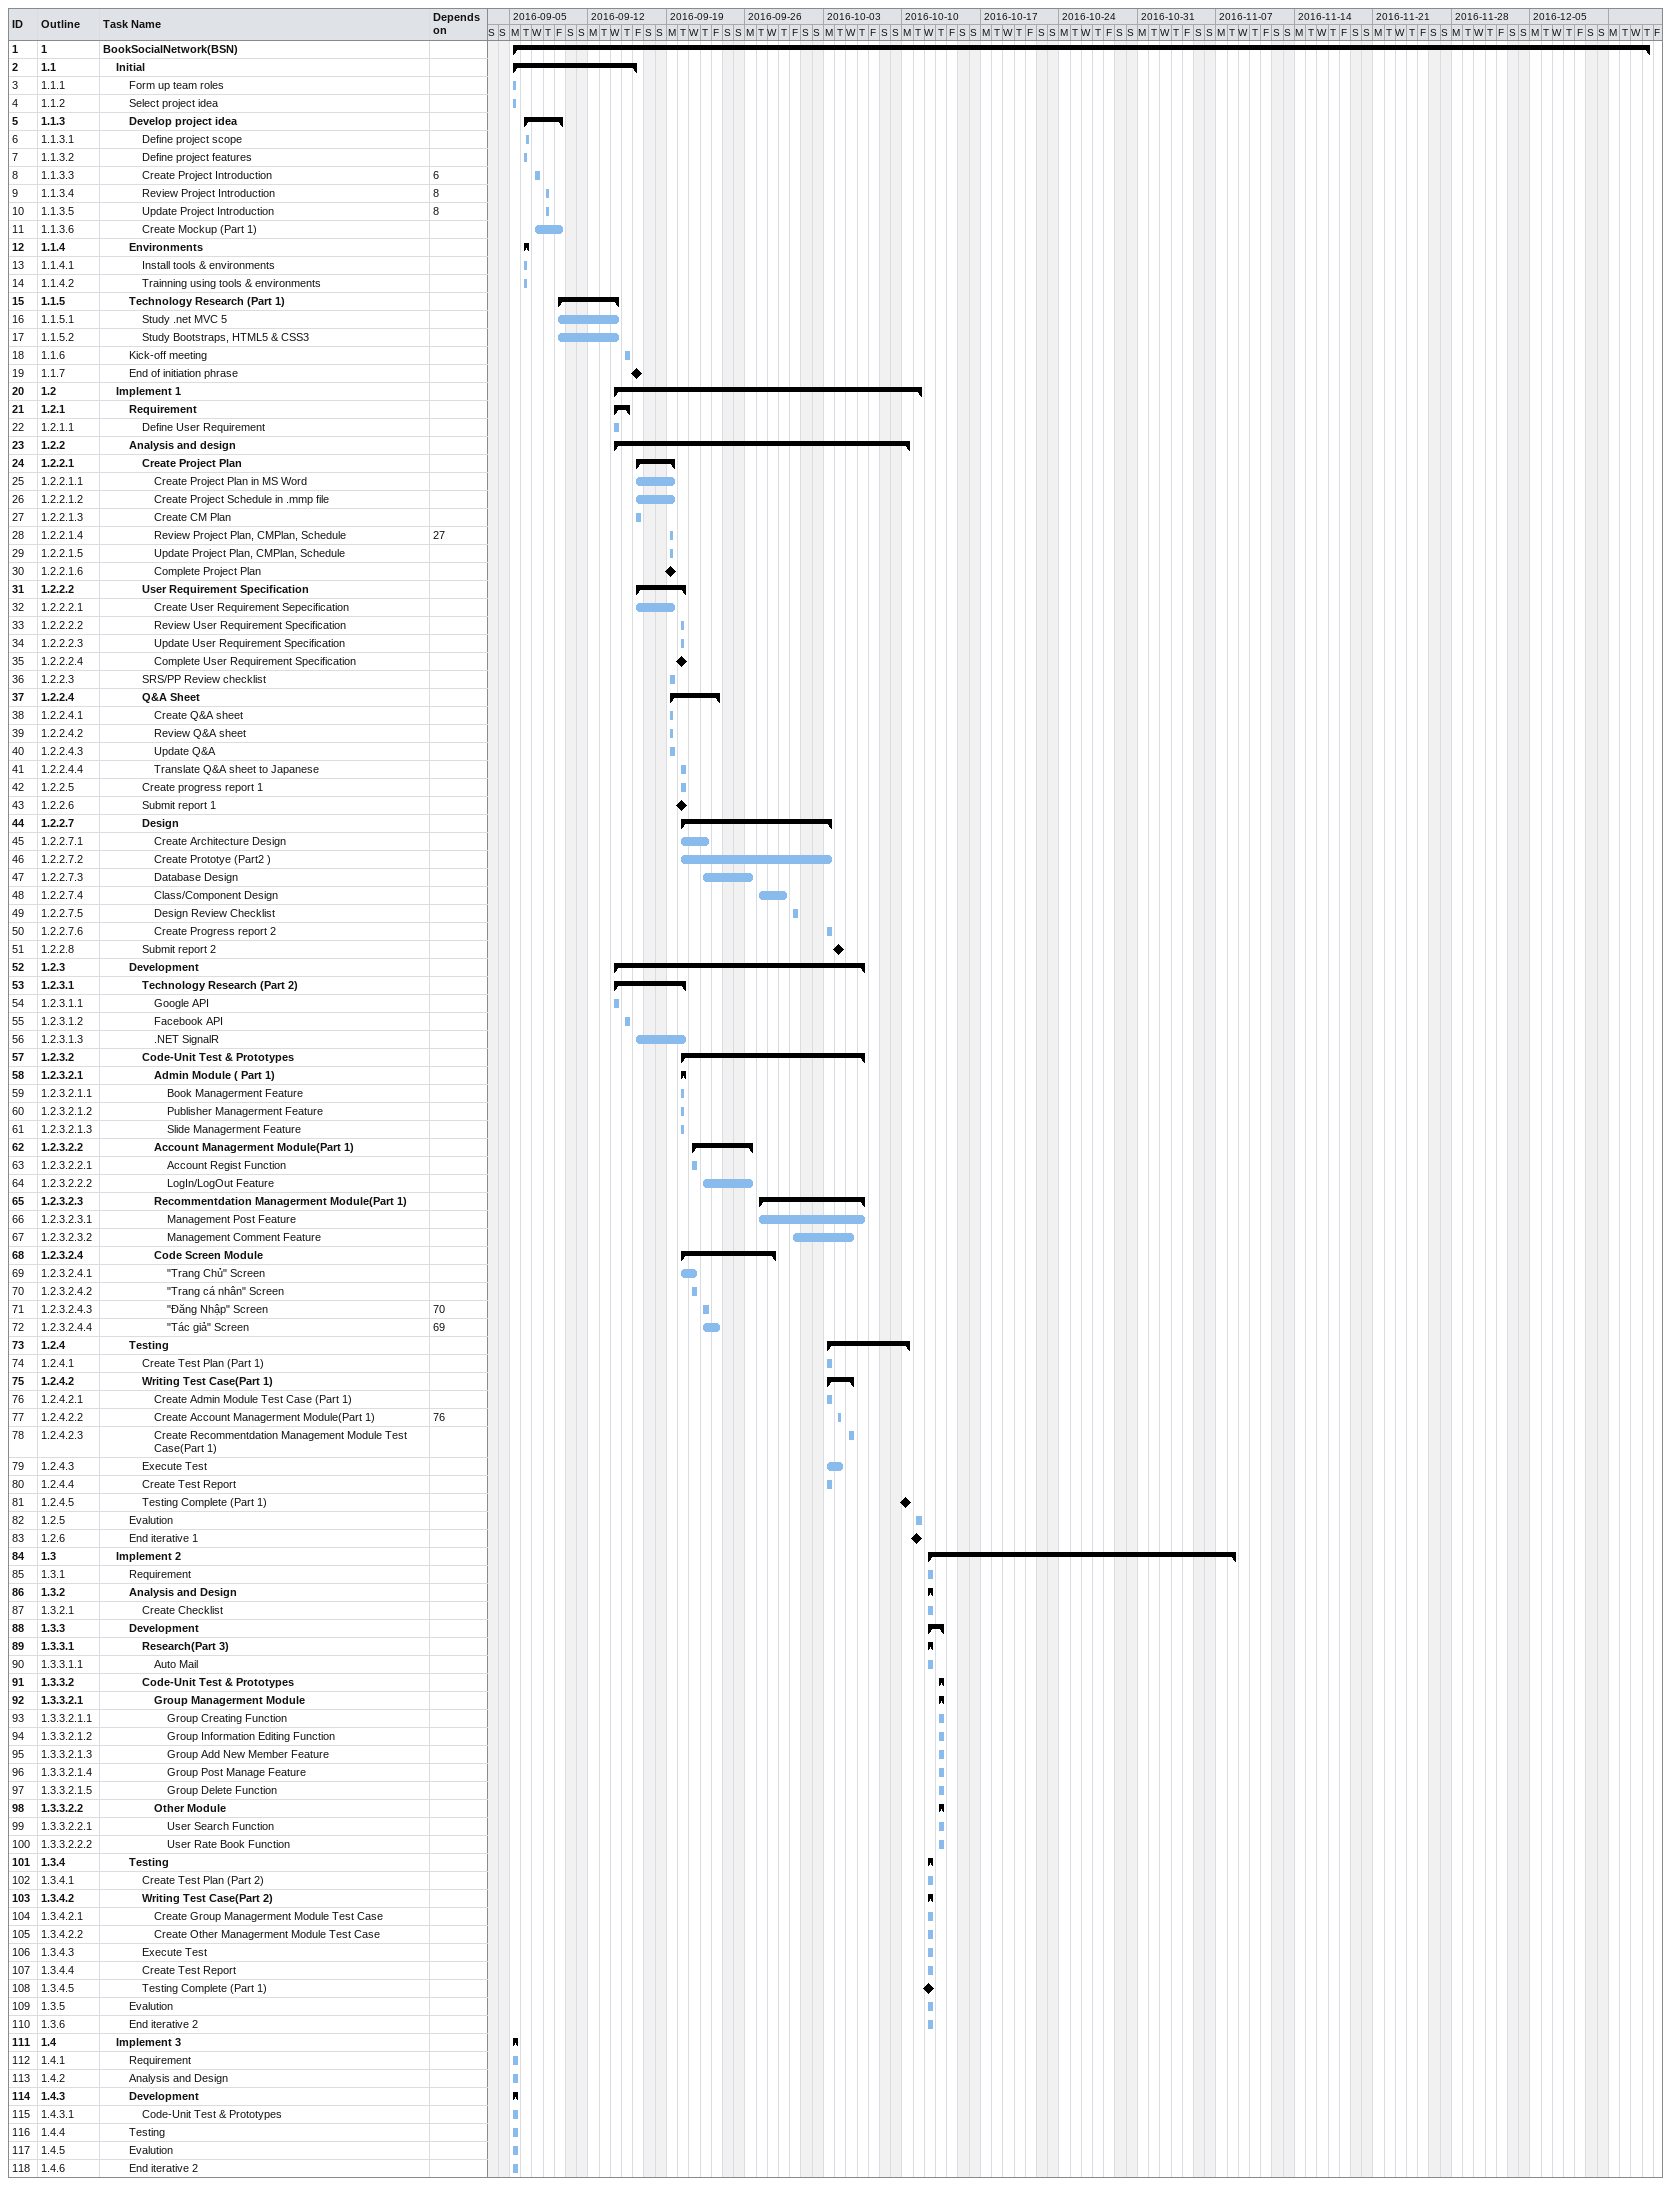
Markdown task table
| ID | WBS | Task | Start | Finish | Predecessors |
|---|---|---|---|---|---|
| 1 | 1 | **BookSocialNetwork(BSN)** | 2016-09-05 | 2016-12-15 |  |
| 2 | 1.1 | **Initial** | 2016-09-05 | 2016-09-16 |  |
| 3 | 1.1.1 | Form up team roles | 2016-09-05 | 2016-09-05 |  |
| 4 | 1.1.2 | Select project idea | 2016-09-05 | 2016-09-05 |  |
| 5 | 1.1.3 | **Develop project idea** | 2016-09-06 | 2016-09-09 |  |
| 6 | 1.1.3.1 | Define project scope | 2016-09-06 | 2016-09-06 |  |
| 7 | 1.1.3.2 | Define project features | 2016-09-06 | 2016-09-06 |  |
| 8 | 1.1.3.3 | Create Project Introduction | 2016-09-07 | 2016-09-07 | 6 |
| 9 | 1.1.3.4 | Review Project Introduction | 2016-09-08 | 2016-09-08 | 8 |
| 10 | 1.1.3.5 | Update Project Introduction | 2016-09-08 | 2016-09-08 | 8 |
| 11 | 1.1.3.6 | Create Mockup (Part 1) | 2016-09-07 | 2016-09-09 |  |
| 12 | 1.1.4 | **Environments** | 2016-09-06 | 2016-09-06 |  |
| 13 | 1.1.4.1 | Install tools & environments | 2016-09-06 | 2016-09-06 |  |
| 14 | 1.1.4.2 | Trainning using tools & environments | 2016-09-06 | 2016-09-06 |  |
| 15 | 1.1.5 | **Technology Research (Part 1)** | 2016-09-09 | 2016-09-14 |  |
| 16 | 1.1.5.1 | Study .net MVC 5 | 2016-09-09 | 2016-09-14 |  |
| 17 | 1.1.5.2 | Study Bootstraps, HTML5 & CSS3 | 2016-09-09 | 2016-09-14 |  |
| 18 | 1.1.6 | Kick-off meeting | 2016-09-15 | 2016-09-15 |  |
| 19 | 1.1.7 | End of initiation phrase (milestone) | 2016-09-16 | 2016-09-16 |  |
| 20 | 1.2 | **Implement 1** | 2016-09-14 | 2016-10-11 |  |
| 21 | 1.2.1 | **Requirement** | 2016-09-14 | 2016-09-15 |  |
| 22 | 1.2.1.1 | Define User Requirement | 2016-09-14 | 2016-09-14 |  |
| 23 | 1.2.2 | **Analysis and design** | 2016-09-14 | 2016-10-10 |  |
| 24 | 1.2.2.1 | **Create Project Plan** | 2016-09-16 | 2016-09-19 |  |
| 25 | 1.2.2.1.1 | Create Project Plan in MS Word | 2016-09-16 | 2016-09-19 |  |
| 26 | 1.2.2.1.2 | Create Project Schedule in .mmp file | 2016-09-16 | 2016-09-19 |  |
| 27 | 1.2.2.1.3 | Create CM Plan | 2016-09-16 | 2016-09-16 |  |
| 28 | 1.2.2.1.4 | Review Project Plan, CMPlan, Schedule | 2016-09-19 | 2016-09-19 | 27 |
| 29 | 1.2.2.1.5 | Update Project Plan, CMPlan, Schedule | 2016-09-19 | 2016-09-19 |  |
| 30 | 1.2.2.1.6 | Complete Project Plan (milestone) | 2016-09-19 | 2016-09-19 |  |
| 31 | 1.2.2.2 | **User Requirement Specification** | 2016-09-16 | 2016-09-20 |  |
| 32 | 1.2.2.2.1 | Create User Requirement Sepecification | 2016-09-16 | 2016-09-19 |  |
| 33 | 1.2.2.2.2 | Review User Requirement Specification | 2016-09-20 | 2016-09-20 |  |
| 34 | 1.2.2.2.3 | Update User Requirement Specification | 2016-09-20 | 2016-09-20 |  |
| 35 | 1.2.2.2.4 | Complete User Requirement Specification (milestone) | 2016-09-20 | 2016-09-20 |  |
| 36 | 1.2.2.3 | SRS/PP Review checklist | 2016-09-19 | 2016-09-19 |  |
| 37 | 1.2.2.4 | **Q&A Sheet** | 2016-09-19 | 2016-09-23 |  |
| 38 | 1.2.2.4.1 | Create Q&A sheet | 2016-09-19 | 2016-09-19 |  |
| 39 | 1.2.2.4.2 | Review Q&A sheet | 2016-09-19 | 2016-09-19 |  |
| 40 | 1.2.2.4.3 | Update Q&A | 2016-09-19 | 2016-09-19 |  |
| 41 | 1.2.2.4.4 | Translate Q&A sheet to Japanese | 2016-09-20 | 2016-09-20 |  |
| 42 | 1.2.2.5 | Create progress report 1 | 2016-09-20 | 2016-09-20 |  |
| 43 | 1.2.2.6 | Submit report 1 (milestone) | 2016-09-20 | 2016-09-20 |  |
| 44 | 1.2.2.7 | **Design** | 2016-09-20 | 2016-10-03 |  |
| 45 | 1.2.2.7.1 | Create Architecture Design | 2016-09-20 | 2016-09-22 |  |
| 46 | 1.2.2.7.2 | Create Prototye (Part2 ) | 2016-09-20 | 2016-10-03 |  |
| 47 | 1.2.2.7.3 | Database Design | 2016-09-22 | 2016-09-26 |  |
| 48 | 1.2.2.7.4 | Class/Component Design | 2016-09-27 | 2016-09-29 |  |
| 49 | 1.2.2.7.5 | Design Review Checklist | 2016-09-30 | 2016-09-30 |  |
| 50 | 1.2.2.7.6 | Create Progress report 2 | 2016-10-03 | 2016-10-03 |  |
| 51 | 1.2.2.8 | Submit report 2 (milestone) | 2016-10-04 | 2016-10-04 |  |
| 52 | 1.2.3 | **Development** | 2016-09-14 | 2016-10-06 |  |
| 53 | 1.2.3.1 | **Technology Research (Part 2)** | 2016-09-14 | 2016-09-20 |  |
| 54 | 1.2.3.1.1 | Google API | 2016-09-14 | 2016-09-14 |  |
| 55 | 1.2.3.1.2 | Facebook API | 2016-09-15 | 2016-09-15 |  |
| 56 | 1.2.3.1.3 | .NET SignalR | 2016-09-16 | 2016-09-20 |  |
| 57 | 1.2.3.2 | **Code-Unit Test & Prototypes** | 2016-09-20 | 2016-10-06 |  |
| 58 | 1.2.3.2.1 | **Admin Module ( Part 1)** | 2016-09-20 | 2016-09-20 |  |
| 59 | 1.2.3.2.1.1 | Book Managerment Feature | 2016-09-20 | 2016-09-20 |  |
| 60 | 1.2.3.2.1.2 | Publisher Managerment Feature | 2016-09-20 | 2016-09-20 |  |
| 61 | 1.2.3.2.1.3 | Slide Managerment Feature | 2016-09-20 | 2016-09-20 |  |
| 62 | 1.2.3.2.2 | **Account Managerment Module(Part 1)** | 2016-09-21 | 2016-09-26 |  |
| 63 | 1.2.3.2.2.1 | Account Regist Function | 2016-09-21 | 2016-09-21 |  |
| 64 | 1.2.3.2.2.2 | LogIn/LogOut Feature | 2016-09-22 | 2016-09-26 |  |
| 65 | 1.2.3.2.3 | **Recommentdation Managerment Module(Part 1)** | 2016-09-27 | 2016-10-06 |  |
| 66 | 1.2.3.2.3.1 | Management Post Feature | 2016-09-27 | 2016-10-06 |  |
| 67 | 1.2.3.2.3.2 | Management Comment Feature | 2016-09-30 | 2016-10-05 |  |
| 68 | 1.2.3.2.4 | **Code Screen Module** | 2016-09-20 | 2016-09-28 |  |
| 69 | 1.2.3.2.4.1 | "Trang Chủ" Screen | 2016-09-20 | 2016-09-21 |  |
| 70 | 1.2.3.2.4.2 | "Trang cá nhân" Screen | 2016-09-21 | 2016-09-21 |  |
| 71 | 1.2.3.2.4.3 | "Đăng Nhập" Screen | 2016-09-22 | 2016-09-22 | 70 |
| 72 | 1.2.3.2.4.4 | "Tác giả" Screen | 2016-09-22 | 2016-09-23 | 69 |
| 73 | 1.2.4 | **Testing** | 2016-10-03 | 2016-10-10 |  |
| 74 | 1.2.4.1 | Create Test Plan (Part 1) | 2016-10-03 | 2016-10-03 |  |
| 75 | 1.2.4.2 | **Writing Test Case(Part 1)** | 2016-10-03 | 2016-10-05 |  |
| 76 | 1.2.4.2.1 | Create Admin Module Test Case (Part 1) | 2016-10-03 | 2016-10-03 |  |
| 77 | 1.2.4.2.2 | Create Account Managerment Module(Part 1) | 2016-10-04 | 2016-10-04 | 76 |
| 78 | 1.2.4.2.3 | Create Recommentdation Management Module Test Case(Part 1) | 2016-10-05 | 2016-10-05 |  |
| 79 | 1.2.4.3 | Execute Test | 2016-10-03 | 2016-10-04 |  |
| 80 | 1.2.4.4 | Create Test Report | 2016-10-03 | 2016-10-03 |  |
| 81 | 1.2.4.5 | Testing Complete (Part 1) (milestone) | 2016-10-10 | 2016-10-10 |  |
| 82 | 1.2.5 | Evalution | 2016-10-11 | 2016-10-11 |  |
| 83 | 1.2.6 | End iterative 1 (milestone) | 2016-10-11 | 2016-10-11 |  |
| 84 | 1.3 | **Implement 2** | 2016-10-12 | 2016-11-08 |  |
| 85 | 1.3.1 | Requirement | 2016-10-12 | 2016-10-12 |  |
| 86 | 1.3.2 | **Analysis and Design** | 2016-10-12 | 2016-10-12 |  |
| 87 | 1.3.2.1 | Create Checklist | 2016-10-12 | 2016-10-12 |  |
| 88 | 1.3.3 | **Development** | 2016-10-12 | 2016-10-13 |  |
| 89 | 1.3.3.1 | **Research(Part 3)** | 2016-10-12 | 2016-10-12 |  |
| 90 | 1.3.3.1.1 | Auto Mail | 2016-10-12 | 2016-10-12 |  |
| 91 | 1.3.3.2 | **Code-Unit Test & Prototypes** | 2016-10-13 | 2016-10-13 |  |
| 92 | 1.3.3.2.1 | **Group Managerment Module** | 2016-10-13 | 2016-10-13 |  |
| 93 | 1.3.3.2.1.1 | Group Creating Function | 2016-10-13 | 2016-10-13 |  |
| 94 | 1.3.3.2.1.2 | Group Information Editing Function | 2016-10-13 | 2016-10-13 |  |
| 95 | 1.3.3.2.1.3 | Group Add New Member Feature | 2016-10-13 | 2016-10-13 |  |
| 96 | 1.3.3.2.1.4 | Group Post Manage Feature | 2016-10-13 | 2016-10-13 |  |
| 97 | 1.3.3.2.1.5 | Group Delete Function | 2016-10-13 | 2016-10-13 |  |
| 98 | 1.3.3.2.2 | **Other Module** | 2016-10-13 | 2016-10-13 |  |
| 99 | 1.3.3.2.2.1 | User Search Function | 2016-10-13 | 2016-10-13 |  |
| 100 | 1.3.3.2.2.2 | User Rate Book Function | 2016-10-13 | 2016-10-13 |  |
| 101 | 1.3.4 | **Testing** | 2016-10-12 | 2016-10-12 |  |
| 102 | 1.3.4.1 | Create Test Plan (Part 2) | 2016-10-12 | 2016-10-12 |  |
| 103 | 1.3.4.2 | **Writing Test Case(Part 2)** | 2016-10-12 | 2016-10-12 |  |
| 104 | 1.3.4.2.1 | Create Group Managerment Module Test Case | 2016-10-12 | 2016-10-12 |  |
| 105 | 1.3.4.2.2 | Create Other Managerment Module Test Case | 2016-10-12 | 2016-10-12 |  |
| 106 | 1.3.4.3 | Execute Test | 2016-10-12 | 2016-10-12 |  |
| 107 | 1.3.4.4 | Create Test Report | 2016-10-12 | 2016-10-12 |  |
| 108 | 1.3.4.5 | Testing Complete (Part 1) (milestone) | 2016-10-12 | 2016-10-12 |  |
| 109 | 1.3.5 | Evalution | 2016-10-12 | 2016-10-12 |  |
| 110 | 1.3.6 | End iterative 2 | 2016-10-12 | 2016-10-12 |  |
| 111 | 1.4 | **Implement 3** | 2016-09-05 | 2016-09-05 |  |
| 112 | 1.4.1 | Requirement | 2016-09-05 | 2016-09-05 |  |
| 113 | 1.4.2 | Analysis and Design | 2016-09-05 | 2016-09-05 |  |
| 114 | 1.4.3 | **Development** | 2016-09-05 | 2016-09-05 |  |
| 115 | 1.4.3.1 | Code-Unit Test & Prototypes | 2016-09-05 | 2016-09-05 |  |
| 116 | 1.4.4 | Testing | 2016-09-05 | 2016-09-05 |  |
| 117 | 1.4.5 | Evalution | 2016-09-05 | 2016-09-05 |  |
| 118 | 1.4.6 | End iterative 2 | 2016-09-05 | 2016-09-05 |  |
